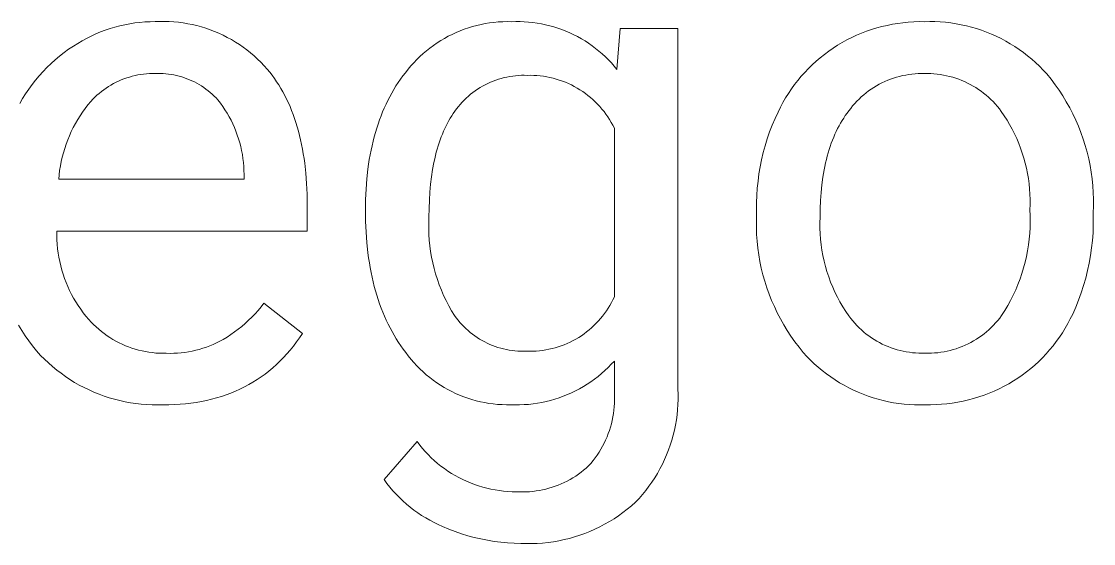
# Model space of a CAD drawing. Header units: millimetres. Extents: x -987 to 2591, y -102 to 2398.
# Drawn here: x 1615.3 to 1688.2, y 171 to 206.6 of the extents above; entities that cross this region are included whole.
import ezdxf

# ---------------------------------------------------------------- set-up
doc = ezdxf.new("R2010")
doc.units = ezdxf.units.MM
doc.header["$MEASUREMENT"] = 0
doc.layers.add('Domyślny', color=7, linetype='Continuous', true_color=0x000000)

msp = doc.modelspace()

# ---------------------------------------------------------------- linework, layer by layer
at = {"layer": 'Domyślny', "color": 18, "lineweight": 15, "true_color": 0x000000}
for p, q in [((1622.969, 206.47), (1623.313, 206.511)), ((1623.313, 206.511), (1623.658, 206.54)), ((1623.658, 206.54), (1624.005, 206.558)), ((1624.005, 206.558), (1624.351, 206.563)), ((1624.351, 206.563), (1624.669, 206.575)), ((1624.669, 206.575), (1624.987, 206.577)), ((1624.987, 206.577), (1625.305, 206.567)), ((1625.305, 206.567), (1625.623, 206.547)), ((1625.623, 206.547), (1625.939, 206.516)), ((1625.939, 206.516), (1626.255, 206.475)), ((1647.119, 206.473), (1647.414, 206.51)), ((1647.414, 206.51), (1647.71, 206.538)), ((1647.71, 206.538), (1648.007, 206.555)), ((1648.007, 206.555), (1648.304, 206.562)), ((1648.304, 206.562), (1648.601, 206.559)), ((1648.601, 206.559), (1648.894, 206.568)), ((1648.894, 206.568), (1649.186, 206.567)), ((1649.186, 206.567), (1649.478, 206.556)), ((1649.478, 206.556), (1649.77, 206.535)), ((1649.77, 206.535), (1650.061, 206.505)), ((1675.253, 206.488), (1675.616, 206.524)), ((1675.616, 206.524), (1675.981, 206.548)), ((1675.981, 206.548), (1676.346, 206.56)), ((1676.346, 206.56), (1676.711, 206.559)), ((1676.711, 206.559), (1677.071, 206.567)), ((1677.071, 206.567), (1677.43, 206.562)), ((1677.43, 206.562), (1677.79, 206.544)), ((1677.79, 206.544), (1678.149, 206.515)), ((1678.149, 206.515), (1678.506, 206.473)), ((1620.308, 205.722), (1620.628, 205.856)), ((1620.628, 205.856), (1620.952, 205.978)), ((1620.952, 205.978), (1621.281, 206.089)), ((1621.281, 206.089), (1621.613, 206.188)), ((1621.613, 206.188), (1621.948, 206.276)), ((1621.948, 206.276), (1622.286, 206.353)), ((1622.286, 206.353), (1622.626, 206.417)), ((1622.626, 206.417), (1622.969, 206.47)), ((1626.255, 206.475), (1626.569, 206.423)), ((1626.569, 206.423), (1626.881, 206.36)), ((1626.881, 206.36), (1627.19, 206.287)), ((1627.19, 206.287), (1627.497, 206.203)), ((1627.497, 206.203), (1627.801, 206.109)), ((1627.801, 206.109), (1628.102, 206.005)), ((1628.102, 206.005), (1628.399, 205.89)), ((1628.399, 205.89), (1628.692, 205.766)), ((1644.57, 205.695), (1644.84, 205.819)), ((1644.84, 205.819), (1645.114, 205.934)), ((1645.114, 205.934), (1645.392, 206.04)), ((1645.392, 206.04), (1645.673, 206.137)), ((1645.673, 206.137), (1645.957, 206.223)), ((1645.957, 206.223), (1646.245, 206.3)), ((1646.245, 206.3), (1646.534, 206.368)), ((1646.534, 206.368), (1646.826, 206.425)), ((1646.826, 206.425), (1647.119, 206.473)), ((1650.061, 206.505), (1650.35, 206.464)), ((1650.35, 206.464), (1650.638, 206.414)), ((1650.638, 206.414), (1650.924, 206.354)), ((1650.924, 206.354), (1651.208, 206.285)), ((1651.208, 206.285), (1651.49, 206.206)), ((1651.49, 206.206), (1651.768, 206.117)), ((1651.768, 206.117), (1652.044, 206.02)), ((1652.044, 206.02), (1652.316, 205.913)), ((1652.316, 205.913), (1652.584, 205.797)), ((1652.584, 205.797), (1652.849, 205.672)), ((1655.785, 203.307), (1656, 206.095)), ((1656, 206.095), (1659.931, 206.095)), ((1659.931, 206.095), (1659.931, 181.529)), ((1672.43, 205.771), (1672.771, 205.901)), ((1672.771, 205.901), (1673.117, 206.02)), ((1673.117, 206.02), (1673.465, 206.128)), ((1673.465, 206.128), (1673.818, 206.224)), ((1673.818, 206.224), (1674.173, 206.308)), ((1674.173, 206.308), (1674.531, 206.38)), ((1674.531, 206.38), (1674.891, 206.44)), ((1674.891, 206.44), (1675.253, 206.488)), ((1678.506, 206.473), (1678.862, 206.42)), ((1678.862, 206.42), (1679.216, 206.354)), ((1679.216, 206.354), (1679.567, 206.276)), ((1679.567, 206.276), (1679.916, 206.187)), ((1679.916, 206.187), (1680.261, 206.085)), ((1680.261, 206.085), (1680.603, 205.972)), ((1680.603, 205.972), (1680.941, 205.848)), ((1680.941, 205.848), (1681.274, 205.712)), ((1618.787, 204.895), (1619.08, 205.081)), ((1619.08, 205.081), (1619.378, 205.257)), ((1619.378, 205.257), (1619.683, 205.423)), ((1619.683, 205.423), (1619.993, 205.578)), ((1619.993, 205.578), (1620.308, 205.722)), ((1628.692, 205.766), (1628.98, 205.632)), ((1628.98, 205.632), (1629.264, 205.488)), ((1629.264, 205.488), (1629.543, 205.335)), ((1629.543, 205.335), (1629.816, 205.172)), ((1629.816, 205.172), (1630.084, 205)), ((1643.292, 204.939), (1643.537, 205.107)), ((1643.537, 205.107), (1643.788, 205.267)), ((1643.788, 205.267), (1644.044, 205.419)), ((1644.044, 205.419), (1644.305, 205.561)), ((1644.305, 205.561), (1644.57, 205.695)), ((1652.849, 205.672), (1653.108, 205.538)), ((1653.108, 205.538), (1653.364, 205.395)), ((1653.364, 205.395), (1653.614, 205.244)), ((1653.614, 205.244), (1653.859, 205.085)), ((1653.859, 205.085), (1654.099, 204.917)), ((1670.801, 204.951), (1671.116, 205.137)), ((1671.116, 205.137), (1671.436, 205.311)), ((1671.436, 205.311), (1671.763, 205.476)), ((1671.763, 205.476), (1672.094, 205.629)), ((1672.094, 205.629), (1672.43, 205.771)), ((1681.274, 205.712), (1681.602, 205.565)), ((1681.602, 205.565), (1681.926, 205.406)), ((1681.926, 205.406), (1682.243, 205.237)), ((1682.243, 205.237), (1682.555, 205.058)), ((1682.555, 205.058), (1682.861, 204.867)), ((1617.851, 204.215), (1618.155, 204.452)), ((1618.155, 204.452), (1618.467, 204.679)), ((1618.467, 204.679), (1618.787, 204.895)), ((1630.084, 205), (1630.346, 204.82)), ((1630.346, 204.82), (1630.601, 204.63)), ((1630.601, 204.63), (1630.85, 204.432)), ((1630.85, 204.432), (1631.093, 204.226)), ((1642.373, 204.186), (1642.593, 204.386)), ((1642.593, 204.386), (1642.82, 204.578)), ((1642.82, 204.578), (1643.053, 204.763)), ((1643.053, 204.763), (1643.292, 204.939)), ((1654.099, 204.917), (1654.332, 204.741)), ((1654.332, 204.741), (1654.56, 204.558)), ((1654.56, 204.558), (1654.781, 204.367)), ((1654.781, 204.367), (1654.996, 204.169)), ((1669.62, 204.105), (1669.904, 204.332)), ((1669.904, 204.332), (1670.196, 204.548)), ((1670.196, 204.548), (1670.495, 204.755)), ((1670.495, 204.755), (1670.801, 204.951)), ((1682.861, 204.867), (1683.16, 204.667)), ((1683.16, 204.667), (1683.451, 204.456)), ((1683.451, 204.456), (1683.736, 204.236)), ((1616.991, 203.44), (1617.268, 203.708)), ((1617.268, 203.708), (1617.555, 203.967)), ((1617.555, 203.967), (1617.851, 204.215)), ((1631.093, 204.226), (1631.328, 204.012)), ((1631.328, 204.012), (1631.556, 203.789)), ((1631.556, 203.789), (1631.776, 203.56)), ((1641.756, 203.543), (1641.954, 203.764)), ((1641.954, 203.764), (1642.16, 203.978)), ((1642.16, 203.978), (1642.373, 204.186)), ((1654.996, 204.169), (1655.204, 203.964)), ((1655.204, 203.964), (1655.405, 203.751)), ((1655.405, 203.751), (1655.599, 203.532)), ((1668.816, 203.37), (1669.076, 203.624)), ((1669.076, 203.624), (1669.344, 203.869)), ((1669.344, 203.869), (1669.62, 204.105)), ((1683.736, 204.236), (1684.013, 204.006)), ((1684.013, 204.006), (1684.282, 203.767)), ((1684.282, 203.767), (1684.543, 203.519)), ((1616.215, 202.581), (1616.464, 202.876)), ((1616.464, 202.876), (1616.722, 203.163)), ((1616.722, 203.163), (1616.991, 203.44)), ((1622.985, 202.887), (1622.794, 202.841)), ((1623.178, 202.927), (1622.985, 202.887)), ((1623.372, 202.96), (1623.178, 202.927)), ((1623.566, 202.986), (1623.372, 202.96)), ((1623.762, 203.006), (1623.566, 202.986)), ((1623.958, 203.019), (1623.762, 203.006)), ((1624.155, 203.025), (1623.958, 203.019)), ((1624.351, 203.025), (1624.155, 203.025)), ((1624.535, 203.03), (1624.351, 203.025)), ((1624.72, 203.028), (1624.535, 203.03)), ((1624.904, 203.021), (1624.72, 203.028)), ((1625.088, 203.007), (1624.904, 203.021)), ((1625.271, 202.987), (1625.088, 203.007)), ((1625.454, 202.961), (1625.271, 202.987)), ((1625.635, 202.928), (1625.454, 202.961)), ((1625.816, 202.89), (1625.635, 202.928)), ((1625.995, 202.845), (1625.816, 202.89)), ((1631.776, 203.56), (1631.988, 203.322)), ((1631.988, 203.322), (1632.155, 203.118)), ((1632.155, 203.118), (1632.317, 202.907)), ((1632.317, 202.907), (1632.473, 202.692)), ((1641.053, 202.638), (1641.215, 202.862)), ((1641.215, 202.862), (1641.382, 203.081)), ((1641.382, 203.081), (1641.565, 203.315)), ((1641.565, 203.315), (1641.756, 203.543)), ((1648.885, 202.878), (1648.689, 202.855)), ((1649.081, 202.894), (1648.885, 202.878)), ((1649.279, 202.903), (1649.081, 202.894)), ((1649.476, 202.906), (1649.279, 202.903)), ((1649.674, 202.902), (1649.476, 202.906)), ((1649.896, 202.904), (1649.674, 202.902)), ((1650.118, 202.899), (1649.896, 202.904)), ((1650.34, 202.886), (1650.118, 202.899)), ((1650.561, 202.865), (1650.34, 202.886)), ((1650.782, 202.837), (1650.561, 202.865)), ((1655.599, 203.532), (1655.785, 203.307)), ((1668.323, 202.835), (1668.565, 203.107)), ((1668.565, 203.107), (1668.816, 203.37)), ((1675.229, 202.881), (1675.021, 202.831)), ((1675.438, 202.923), (1675.229, 202.881)), ((1675.648, 202.957), (1675.438, 202.923)), ((1675.859, 202.985), (1675.648, 202.957)), ((1676.072, 203.005), (1675.859, 202.985)), ((1676.284, 203.018), (1676.072, 203.005)), ((1676.498, 203.023), (1676.284, 203.018)), ((1676.711, 203.021), (1676.498, 203.023)), ((1676.927, 203.023), (1676.711, 203.021)), ((1677.144, 203.018), (1676.927, 203.023)), ((1677.36, 203.005), (1677.144, 203.018)), ((1677.575, 202.984), (1677.36, 203.005)), ((1677.79, 202.957), (1677.575, 202.984)), ((1678.004, 202.921), (1677.79, 202.957)), ((1678.216, 202.879), (1678.004, 202.921)), ((1678.427, 202.829), (1678.216, 202.879)), ((1684.543, 203.519), (1684.795, 203.262)), ((1684.795, 203.262), (1685.038, 202.997)), ((1685.038, 202.997), (1685.33, 202.636)), ((1615.75, 201.965), (1615.978, 202.277)), ((1615.978, 202.277), (1616.215, 202.581)), ((1621.178, 202.14), (1621.013, 202.032)), ((1621.346, 202.242), (1621.178, 202.14)), ((1621.517, 202.338), (1621.346, 202.242)), ((1621.692, 202.429), (1621.517, 202.338)), ((1621.869, 202.513), (1621.692, 202.429)), ((1622.049, 202.591), (1621.869, 202.513)), ((1622.232, 202.663), (1622.049, 202.591)), ((1622.418, 202.729), (1622.232, 202.663)), ((1622.605, 202.788), (1622.418, 202.729)), ((1622.794, 202.841), (1622.605, 202.788)), ((1626.172, 202.794), (1625.995, 202.845)), ((1626.347, 202.737), (1626.172, 202.794)), ((1626.521, 202.675), (1626.347, 202.737)), ((1626.692, 202.606), (1626.521, 202.675)), ((1626.861, 202.532), (1626.692, 202.606)), ((1627.027, 202.452), (1626.861, 202.532)), ((1627.19, 202.366), (1627.027, 202.452)), ((1627.35, 202.275), (1627.19, 202.366)), ((1627.507, 202.178), (1627.35, 202.275)), ((1627.661, 202.076), (1627.507, 202.178)), ((1632.473, 202.692), (1632.624, 202.471)), ((1632.624, 202.471), (1632.77, 202.244)), ((1632.77, 202.244), (1632.911, 202.013)), ((1640.599, 201.938), (1640.745, 202.176)), ((1640.745, 202.176), (1640.896, 202.409)), ((1640.896, 202.409), (1641.053, 202.638)), ((1646.641, 202.169), (1646.47, 202.069)), ((1646.815, 202.262), (1646.641, 202.169)), ((1646.991, 202.35), (1646.815, 202.262)), ((1647.171, 202.432), (1646.991, 202.35)), ((1647.354, 202.507), (1647.171, 202.432)), ((1647.539, 202.577), (1647.354, 202.507)), ((1647.726, 202.639), (1647.539, 202.577)), ((1647.915, 202.696), (1647.726, 202.639)), ((1648.106, 202.745), (1647.915, 202.696)), ((1648.299, 202.788), (1648.106, 202.745)), ((1648.493, 202.825), (1648.299, 202.788)), ((1648.689, 202.855), (1648.493, 202.825)), ((1651.001, 202.801), (1650.782, 202.837)), ((1651.219, 202.757), (1651.001, 202.801)), ((1651.435, 202.706), (1651.219, 202.757)), ((1651.649, 202.647), (1651.435, 202.706)), ((1651.862, 202.581), (1651.649, 202.647)), ((1652.071, 202.508), (1651.862, 202.581)), ((1652.278, 202.427), (1652.071, 202.508)), ((1652.483, 202.339), (1652.278, 202.427)), ((1652.684, 202.245), (1652.483, 202.339)), ((1652.881, 202.143), (1652.684, 202.245)), ((1653.075, 202.034), (1652.881, 202.143)), ((1667.656, 201.973), (1667.869, 202.268)), ((1667.869, 202.268), (1668.091, 202.556)), ((1668.091, 202.556), (1668.323, 202.835)), ((1673.448, 202.187), (1673.266, 202.076)), ((1673.634, 202.291), (1673.448, 202.187)), ((1673.824, 202.388), (1673.634, 202.291)), ((1674.016, 202.479), (1673.824, 202.388)), ((1674.212, 202.564), (1674.016, 202.479)), ((1674.411, 202.641), (1674.212, 202.564)), ((1674.612, 202.711), (1674.411, 202.641)), ((1674.816, 202.775), (1674.612, 202.711)), ((1675.021, 202.831), (1674.816, 202.775)), ((1678.635, 202.772), (1678.427, 202.829)), ((1678.842, 202.707), (1678.635, 202.772)), ((1679.047, 202.636), (1678.842, 202.707)), ((1679.248, 202.557), (1679.047, 202.636)), ((1679.447, 202.472), (1679.248, 202.557)), ((1679.643, 202.38), (1679.447, 202.472)), ((1679.836, 202.281), (1679.643, 202.38)), ((1680.025, 202.175), (1679.836, 202.281)), ((1680.21, 202.063), (1680.025, 202.175)), ((1685.33, 202.636), (1685.61, 202.264)), ((1685.61, 202.264), (1685.876, 201.884)), ((1615.329, 201.318), (1615.534, 201.645)), ((1615.534, 201.645), (1615.75, 201.965)), ((1620.252, 201.413), (1620.113, 201.274)), ((1620.395, 201.547), (1620.252, 201.413)), ((1620.544, 201.676), (1620.395, 201.547)), ((1620.696, 201.8), (1620.544, 201.676)), ((1620.853, 201.919), (1620.696, 201.8)), ((1621.013, 202.032), (1620.853, 201.919)), ((1627.811, 201.969), (1627.661, 202.076)), ((1627.958, 201.857), (1627.811, 201.969)), ((1628.1, 201.74), (1627.958, 201.857)), ((1628.239, 201.618), (1628.1, 201.74)), ((1628.373, 201.492), (1628.239, 201.618)), ((1628.503, 201.361), (1628.373, 201.492)), ((1632.911, 202.013), (1633.046, 201.775)), ((1633.046, 201.775), (1633.176, 201.533)), ((1633.176, 201.533), (1633.301, 201.285)), ((1640.193, 201.195), (1640.323, 201.448)), ((1640.323, 201.448), (1640.459, 201.695)), ((1640.459, 201.695), (1640.599, 201.938)), ((1645.675, 201.486), (1645.529, 201.353)), ((1645.826, 201.613), (1645.675, 201.486)), ((1645.981, 201.735), (1645.826, 201.613)), ((1646.14, 201.852), (1645.981, 201.735)), ((1646.303, 201.963), (1646.14, 201.852)), ((1646.47, 202.069), (1646.303, 201.963)), ((1653.265, 201.919), (1653.075, 202.034)), ((1653.451, 201.797), (1653.265, 201.919)), ((1653.633, 201.669), (1653.451, 201.797)), ((1653.81, 201.535), (1653.633, 201.669)), ((1653.982, 201.394), (1653.81, 201.535)), ((1667.262, 201.363), (1667.454, 201.671)), ((1667.454, 201.671), (1667.656, 201.973)), ((1672.417, 201.433), (1672.262, 201.288)), ((1672.578, 201.574), (1672.417, 201.433)), ((1672.743, 201.708), (1672.578, 201.574)), ((1672.913, 201.837), (1672.743, 201.708)), ((1673.087, 201.96), (1672.913, 201.837)), ((1673.266, 202.076), (1673.087, 201.96)), ((1680.392, 201.945), (1680.21, 202.063)), ((1680.569, 201.82), (1680.392, 201.945)), ((1680.741, 201.69), (1680.569, 201.82)), ((1680.909, 201.553), (1680.741, 201.69)), ((1681.073, 201.411), (1680.909, 201.553)), ((1681.231, 201.263), (1681.073, 201.411)), ((1685.876, 201.884), (1686.13, 201.495)), ((1686.13, 201.495), (1686.37, 201.097)), ((1615.136, 200.984), (1615.329, 201.318)), ((1619.783, 200.893), (1619.596, 200.649)), ((1619.979, 201.13), (1619.783, 200.893)), ((1620.113, 201.274), (1619.979, 201.13)), ((1628.628, 201.226), (1628.503, 201.361)), ((1628.795, 201.008), (1628.628, 201.226)), ((1628.955, 200.785), (1628.795, 201.008)), ((1629.107, 200.556), (1628.955, 200.785)), ((1633.301, 201.285), (1633.42, 201.031)), ((1633.42, 201.031), (1633.534, 200.772)), ((1633.534, 200.772), (1633.643, 200.508)), ((1639.835, 200.41), (1639.949, 200.676)), ((1639.949, 200.676), (1640.069, 200.938)), ((1640.069, 200.938), (1640.193, 201.195)), ((1644.991, 200.775), (1644.869, 200.619)), ((1645.118, 200.926), (1644.991, 200.775)), ((1645.25, 201.073), (1645.118, 200.926)), ((1645.387, 201.216), (1645.25, 201.073)), ((1645.529, 201.353), (1645.387, 201.216)), ((1654.149, 201.248), (1653.982, 201.394)), ((1654.311, 201.096), (1654.149, 201.248)), ((1654.468, 200.938), (1654.311, 201.096)), ((1654.619, 200.775), (1654.468, 200.938)), ((1654.764, 200.607), (1654.619, 200.775)), ((1666.751, 200.4), (1666.91, 200.727)), ((1666.91, 200.727), (1667.081, 201.048)), ((1667.081, 201.048), (1667.262, 201.363)), ((1671.826, 200.82), (1671.692, 200.654)), ((1671.966, 200.981), (1671.826, 200.82)), ((1672.111, 201.137), (1671.966, 200.981)), ((1672.262, 201.288), (1672.111, 201.137)), ((1681.384, 201.11), (1681.231, 201.263)), ((1681.532, 200.952), (1681.384, 201.11)), ((1681.674, 200.789), (1681.532, 200.952)), ((1681.81, 200.62), (1681.674, 200.789)), ((1686.37, 201.097), (1686.597, 200.691)), ((1686.597, 200.691), (1686.81, 200.278)), ((1619.245, 200.144), (1619.083, 199.883)), ((1619.416, 200.399), (1619.245, 200.144)), ((1619.596, 200.649), (1619.416, 200.399)), ((1629.252, 200.323), (1629.107, 200.556)), ((1629.389, 200.085), (1629.252, 200.323)), ((1629.517, 199.842), (1629.389, 200.085)), ((1633.643, 200.508), (1633.746, 200.238)), ((1633.746, 200.238), (1633.845, 199.962)), ((1633.845, 199.962), (1633.937, 199.682)), ((1639.623, 199.863), (1639.726, 200.139)), ((1639.726, 200.139), (1639.835, 200.41)), ((1644.44, 199.983), (1644.342, 199.815)), ((1644.541, 200.146), (1644.44, 199.983)), ((1644.646, 200.305), (1644.541, 200.146)), ((1644.753, 200.46), (1644.646, 200.305)), ((1644.869, 200.619), (1644.753, 200.46)), ((1654.904, 200.434), (1654.764, 200.607)), ((1655.037, 200.256), (1654.904, 200.434)), ((1655.164, 200.074), (1655.037, 200.256)), ((1655.285, 199.887), (1655.164, 200.074)), ((1666.354, 199.501), (1666.545, 199.954)), ((1666.545, 199.954), (1666.751, 200.4)), ((1671.216, 199.988), (1671.107, 199.815)), ((1671.328, 200.158), (1671.216, 199.988)), ((1671.444, 200.323), (1671.328, 200.158)), ((1671.564, 200.483), (1671.444, 200.323)), ((1671.692, 200.654), (1671.564, 200.483)), ((1681.941, 200.448), (1681.81, 200.62)), ((1682.141, 200.154), (1681.941, 200.448)), ((1682.332, 199.854), (1682.141, 200.154)), ((1686.81, 200.278), (1687.009, 199.858)), ((1618.784, 199.345), (1618.648, 199.069)), ((1618.929, 199.616), (1618.784, 199.345)), ((1619.083, 199.883), (1618.929, 199.616)), ((1629.637, 199.595), (1629.517, 199.842)), ((1629.749, 199.345), (1629.637, 199.595)), ((1629.853, 199.09), (1629.749, 199.345)), ((1633.937, 199.682), (1634.025, 199.395)), ((1634.025, 199.395), (1634.107, 199.104)), ((1639.344, 199.006), (1639.432, 199.296)), ((1639.432, 199.296), (1639.525, 199.582)), ((1639.525, 199.582), (1639.623, 199.863)), ((1644.069, 199.282), (1643.985, 199.095)), ((1644.157, 199.464), (1644.069, 199.282)), ((1644.248, 199.642), (1644.157, 199.464)), ((1644.342, 199.815), (1644.248, 199.642)), ((1655.399, 199.697), (1655.285, 199.887)), ((1655.506, 199.502), (1655.399, 199.697)), ((1655.607, 199.304), (1655.506, 199.502)), ((1655.607, 187.807), (1655.607, 199.304)), ((1666.178, 199.042), (1666.354, 199.501)), ((1670.804, 199.269), (1670.711, 199.078)), ((1670.901, 199.455), (1670.804, 199.269)), ((1671.002, 199.637), (1670.901, 199.455)), ((1671.107, 199.815), (1671.002, 199.637)), ((1682.513, 199.547), (1682.332, 199.854)), ((1682.683, 199.235), (1682.513, 199.547)), ((1682.843, 198.917), (1682.683, 199.235)), ((1687.009, 199.858), (1687.193, 199.432)), ((1687.193, 199.432), (1687.362, 198.999)), ((1618.404, 198.505), (1618.296, 198.217)), ((1618.521, 198.789), (1618.404, 198.505)), ((1618.648, 199.069), (1618.521, 198.789)), ((1629.947, 198.833), (1629.853, 199.09)), ((1630.033, 198.572), (1629.947, 198.833)), ((1630.111, 198.309), (1630.033, 198.572)), ((1634.107, 199.104), (1634.184, 198.806)), ((1634.184, 198.806), (1634.256, 198.504)), ((1634.256, 198.504), (1634.322, 198.196)), ((1639.185, 198.411), (1639.262, 198.711)), ((1639.262, 198.711), (1639.344, 199.006)), ((1643.753, 198.507), (1643.682, 198.301)), ((1643.827, 198.707), (1643.753, 198.507)), ((1643.904, 198.904), (1643.827, 198.707)), ((1643.985, 199.095), (1643.904, 198.904)), ((1665.873, 198.108), (1666.018, 198.577)), ((1666.018, 198.577), (1666.178, 199.042)), ((1670.453, 198.481), (1670.375, 198.274)), ((1670.535, 198.685), (1670.453, 198.481)), ((1670.621, 198.884), (1670.535, 198.685)), ((1670.711, 199.078), (1670.621, 198.884)), ((1682.993, 198.594), (1682.843, 198.917)), ((1683.131, 198.266), (1682.993, 198.594)), ((1687.362, 198.999), (1687.517, 198.561)), ((1687.517, 198.561), (1687.657, 198.118)), ((1618.198, 197.925), (1618.11, 197.631)), ((1618.296, 198.217), (1618.198, 197.925)), ((1630.179, 198.043), (1630.111, 198.309)), ((1630.238, 197.775), (1630.179, 198.043)), ((1630.289, 197.505), (1630.238, 197.775)), ((1634.322, 198.196), (1634.383, 197.882)), ((1634.383, 197.882), (1634.439, 197.563)), ((1638.986, 197.484), (1639.047, 197.798)), ((1639.047, 197.798), (1639.114, 198.107)), ((1639.114, 198.107), (1639.185, 198.411)), ((1643.551, 197.877), (1643.491, 197.657)), ((1643.615, 198.091), (1643.551, 197.877)), ((1643.682, 198.301), (1643.615, 198.091)), ((1665.743, 197.634), (1665.873, 198.108)), ((1670.23, 197.846), (1670.163, 197.625)), ((1670.301, 198.062), (1670.23, 197.846)), ((1670.375, 198.274), (1670.301, 198.062)), ((1683.259, 197.934), (1683.131, 198.266)), ((1683.375, 197.598), (1683.259, 197.934)), ((1687.657, 198.118), (1687.782, 197.67)), ((1617.962, 197.034), (1617.903, 196.732)), ((1618.031, 197.333), (1617.962, 197.034)), ((1618.11, 197.631), (1618.031, 197.333)), ((1630.33, 197.233), (1630.289, 197.505)), ((1630.362, 196.961), (1630.33, 197.233)), ((1634.439, 197.563), (1634.489, 197.238)), ((1634.489, 197.238), (1634.534, 196.908)), ((1638.88, 196.841), (1638.931, 197.165)), ((1638.931, 197.165), (1638.986, 197.484)), ((1643.38, 197.205), (1643.33, 196.972)), ((1643.434, 197.434), (1643.38, 197.205)), ((1643.491, 197.657), (1643.434, 197.434)), ((1665.532, 196.674), (1665.63, 197.156)), ((1665.63, 197.156), (1665.743, 197.634)), ((1670.041, 197.172), (1669.985, 196.939)), ((1670.1, 197.401), (1670.041, 197.172)), ((1670.163, 197.625), (1670.1, 197.401)), ((1683.48, 197.258), (1683.375, 197.598)), ((1683.574, 196.915), (1683.48, 197.258)), ((1687.782, 197.67), (1687.892, 197.219)), ((1687.892, 197.219), (1687.986, 196.764)), ((1617.854, 196.428), (1617.815, 196.123)), ((1617.903, 196.732), (1617.854, 196.428)), ((1630.385, 196.687), (1630.362, 196.961)), ((1630.399, 196.413), (1630.385, 196.687)), ((1630.403, 196.139), (1630.399, 196.413)), ((1634.534, 196.908), (1634.609, 196.23)), ((1638.761, 195.843), (1638.835, 196.513)), ((1638.835, 196.513), (1638.88, 196.841)), ((1643.24, 196.492), (1643.164, 195.994)), ((1643.33, 196.972), (1643.24, 196.492)), ((1665.451, 196.189), (1665.532, 196.674)), ((1669.886, 196.46), (1669.842, 196.214)), ((1669.934, 196.701), (1669.886, 196.46)), ((1669.985, 196.939), (1669.934, 196.701)), ((1683.656, 196.568), (1683.574, 196.915)), ((1683.727, 196.22), (1683.656, 196.568)), ((1687.986, 196.764), (1688.065, 196.306)), ((1688.065, 196.306), (1688.128, 195.845)), ((1617.815, 196.123), (1617.787, 195.817)), ((1617.787, 195.817), (1630.403, 195.817)), ((1630.403, 195.817), (1630.403, 196.139)), ((1634.609, 196.23), (1634.662, 195.531)), ((1638.708, 195.153), (1638.761, 195.843)), ((1643.164, 195.994), (1643.101, 195.477)), ((1665.336, 195.213), (1665.385, 195.702)), ((1665.385, 195.702), (1665.451, 196.189)), ((1669.802, 195.964), (1669.733, 195.451)), ((1669.842, 196.214), (1669.802, 195.964)), ((1683.786, 195.869), (1683.727, 196.22)), ((1683.834, 195.516), (1683.786, 195.869)), ((1688.128, 195.845), (1688.175, 195.383)), ((1634.662, 195.531), (1634.693, 194.809)), ((1638.676, 194.444), (1638.708, 195.153)), ((1643.053, 194.942), (1643.018, 194.389)), ((1643.101, 195.477), (1643.053, 194.942)), ((1665.303, 194.723), (1665.336, 195.213)), ((1669.679, 194.921), (1669.641, 194.373)), ((1669.733, 195.451), (1669.679, 194.921)), ((1683.87, 195.162), (1683.834, 195.516)), ((1683.894, 194.807), (1683.87, 195.162)), ((1688.175, 195.383), (1688.207, 194.919)), ((1688.207, 194.919), (1688.223, 194.455)), ((1634.693, 194.809), (1634.704, 194.066)), ((1638.665, 193.716), (1638.676, 194.444)), ((1643.018, 194.389), (1642.997, 193.818)), ((1665.285, 193.74), (1665.286, 194.232)), ((1665.286, 194.232), (1665.303, 194.723)), ((1669.641, 194.373), (1669.618, 193.809)), ((1683.906, 194.452), (1683.894, 194.807)), ((1683.906, 194.096), (1683.906, 194.452)), ((1688.223, 194.455), (1688.223, 193.99)), ((1634.704, 194.066), (1634.704, 192.278)), ((1638.676, 192.958), (1638.665, 193.716)), ((1642.997, 193.818), (1642.99, 193.228)), ((1665.271, 192.98), (1665.285, 193.442)), ((1665.285, 193.442), (1665.285, 193.74)), ((1669.618, 193.809), (1669.61, 193.228)), ((1683.895, 193.74), (1683.906, 194.096)), ((1683.913, 193.341), (1683.895, 193.74)), ((1688.223, 193.99), (1688.207, 193.526)), ((1688.207, 193.526), (1688.207, 193.228)), ((1638.708, 192.22), (1638.676, 192.958)), ((1642.975, 192.838), (1642.974, 192.447)), ((1642.99, 193.228), (1642.975, 192.838)), ((1665.273, 192.517), (1665.271, 192.98)), ((1669.61, 193.228), (1669.598, 192.853)), ((1669.598, 192.853), (1669.6, 192.478)), ((1683.908, 192.542), (1683.917, 192.941)), ((1683.917, 192.941), (1683.913, 193.341)), ((1688.206, 192.705), (1688.187, 192.181)), ((1688.207, 193.228), (1688.206, 192.705)), ((1617.656, 192.278), (1617.655, 191.981)), ((1617.655, 191.981), (1617.663, 191.684)), ((1634.704, 192.278), (1617.656, 192.278)), ((1638.762, 191.503), (1638.708, 192.22)), ((1642.974, 192.447), (1642.986, 192.057)), ((1642.986, 192.057), (1643.012, 191.667)), ((1665.29, 192.055), (1665.273, 192.517)), ((1665.323, 191.593), (1665.29, 192.055)), ((1669.6, 192.478), (1669.614, 192.103)), ((1669.614, 192.103), (1669.642, 191.729)), ((1683.849, 191.745), (1683.886, 192.143)), ((1683.886, 192.143), (1683.908, 192.542)), ((1688.187, 192.181), (1688.149, 191.659)), ((1617.663, 191.684), (1617.682, 191.387)), ((1617.682, 191.387), (1617.711, 191.09)), ((1638.837, 190.806), (1638.762, 191.503)), ((1643.012, 191.667), (1643.05, 191.279)), ((1643.05, 191.279), (1643.103, 190.892)), ((1665.372, 191.133), (1665.323, 191.593)), ((1669.642, 191.729), (1669.682, 191.356)), ((1669.682, 191.356), (1669.736, 190.985)), ((1683.736, 190.954), (1683.8, 191.348)), ((1683.8, 191.348), (1683.849, 191.745)), ((1688.149, 191.659), (1688.094, 191.139)), ((1617.711, 191.09), (1617.75, 190.795)), ((1617.75, 190.795), (1617.798, 190.502)), ((1617.798, 190.502), (1617.856, 190.21)), ((1638.883, 190.465), (1638.837, 190.806)), ((1638.934, 190.129), (1638.883, 190.465)), ((1643.103, 190.892), (1643.168, 190.507)), ((1643.168, 190.507), (1643.247, 190.124)), ((1665.436, 190.675), (1665.372, 191.133)), ((1665.516, 190.219), (1665.436, 190.675)), ((1669.736, 190.985), (1669.803, 190.616)), ((1669.803, 190.616), (1669.882, 190.249)), ((1683.569, 190.172), (1683.659, 190.561)), ((1683.659, 190.561), (1683.736, 190.954)), ((1688.02, 190.621), (1687.929, 190.105)), ((1688.094, 191.139), (1688.02, 190.621)), ((1617.856, 190.21), (1617.924, 189.92)), ((1617.924, 189.92), (1618.002, 189.633)), ((1638.99, 189.798), (1638.934, 190.129)), ((1639.052, 189.472), (1638.99, 189.798)), ((1643.247, 190.124), (1643.338, 189.745)), ((1643.338, 189.745), (1643.443, 189.369)), ((1665.611, 189.766), (1665.516, 190.219)), ((1665.721, 189.317), (1665.611, 189.766)), ((1669.882, 190.249), (1669.974, 189.885)), ((1669.974, 189.885), (1670.079, 189.525)), ((1683.349, 189.404), (1683.466, 189.786)), ((1683.466, 189.786), (1683.569, 190.172)), ((1687.929, 190.105), (1687.82, 189.593)), ((1618.002, 189.633), (1618.089, 189.349)), ((1618.089, 189.349), (1618.186, 189.067)), ((1618.186, 189.067), (1618.292, 188.789)), ((1639.119, 189.151), (1639.052, 189.472)), ((1639.191, 188.836), (1639.119, 189.151)), ((1643.443, 189.369), (1643.56, 188.996)), ((1643.56, 188.996), (1643.691, 188.628)), ((1665.846, 188.871), (1665.721, 189.317)), ((1670.079, 189.525), (1670.196, 189.169)), ((1670.196, 189.169), (1670.326, 188.817)), ((1683.078, 188.652), (1683.22, 189.025)), ((1683.22, 189.025), (1683.349, 189.404)), ((1687.693, 189.085), (1687.549, 188.582)), ((1687.82, 189.593), (1687.693, 189.085)), ((1618.292, 188.789), (1618.407, 188.515)), ((1618.407, 188.515), (1618.532, 188.245)), ((1639.269, 188.525), (1639.191, 188.836)), ((1639.352, 188.22), (1639.269, 188.525)), ((1643.691, 188.628), (1643.833, 188.265)), ((1643.833, 188.265), (1643.989, 187.906)), ((1665.987, 188.431), (1665.846, 188.871)), ((1666.142, 187.995), (1665.987, 188.431)), ((1670.326, 188.817), (1670.467, 188.47)), ((1670.467, 188.47), (1670.621, 188.127)), ((1682.755, 187.921), (1682.923, 188.284)), ((1682.923, 188.284), (1683.078, 188.652)), ((1687.549, 188.582), (1687.388, 188.084)), ((1618.532, 188.245), (1618.665, 187.979)), ((1618.665, 187.979), (1618.807, 187.718)), ((1618.807, 187.718), (1618.958, 187.461)), ((1639.44, 187.919), (1639.352, 188.22)), ((1639.534, 187.624), (1639.44, 187.919)), ((1639.633, 187.334), (1639.534, 187.624)), ((1643.989, 187.906), (1644.156, 187.553)), ((1644.156, 187.553), (1644.335, 187.207)), ((1655.412, 187.414), (1655.513, 187.609)), ((1655.513, 187.609), (1655.607, 187.807)), ((1666.312, 187.564), (1666.142, 187.995)), ((1666.497, 187.14), (1666.312, 187.564)), ((1670.621, 188.127), (1670.787, 187.791)), ((1670.787, 187.791), (1670.964, 187.46)), ((1682.384, 187.213), (1682.575, 187.564)), ((1682.575, 187.564), (1682.755, 187.921)), ((1687.209, 187.592), (1687.014, 187.106)), ((1687.388, 188.084), (1687.209, 187.592)), ((1618.958, 187.461), (1619.117, 187.21)), ((1619.117, 187.21), (1619.285, 186.964)), ((1619.285, 186.964), (1619.461, 186.724)), ((1631.153, 186.655), (1631.359, 186.887)), ((1631.359, 186.887), (1631.558, 187.125)), ((1631.558, 187.125), (1631.75, 187.37)), ((1631.75, 187.37), (1634.382, 185.321)), ((1639.738, 187.048), (1639.633, 187.334)), ((1639.847, 186.768), (1639.738, 187.048)), ((1644.335, 187.207), (1644.527, 186.866)), ((1644.527, 186.866), (1644.729, 186.532)), ((1654.943, 186.673), (1655.07, 186.852)), ((1655.07, 186.852), (1655.19, 187.035)), ((1655.19, 187.035), (1655.304, 187.223)), ((1655.304, 187.223), (1655.412, 187.414)), ((1666.696, 186.722), (1666.497, 187.14)), ((1670.964, 187.46), (1671.153, 187.136)), ((1671.153, 187.136), (1671.353, 186.819)), ((1671.353, 186.819), (1671.564, 186.509)), ((1681.965, 186.532), (1682.18, 186.869)), ((1682.18, 186.869), (1682.384, 187.213)), ((1687.014, 187.106), (1686.802, 186.628)), ((1619.461, 186.724), (1619.644, 186.49)), ((1619.644, 186.49), (1619.836, 186.262)), ((1619.836, 186.262), (1619.996, 186.087)), ((1619.996, 186.087), (1620.163, 185.917)), ((1630.489, 186.001), (1630.717, 186.212)), ((1630.717, 186.212), (1630.938, 186.43)), ((1630.938, 186.43), (1631.153, 186.655)), ((1639.962, 186.493), (1639.847, 186.768)), ((1640.083, 186.223), (1639.962, 186.493)), ((1640.208, 185.958), (1640.083, 186.223)), ((1644.729, 186.532), (1644.845, 186.374)), ((1644.845, 186.374), (1644.966, 186.219)), ((1644.966, 186.219), (1645.092, 186.068)), ((1654.376, 186.004), (1654.526, 186.163)), ((1654.526, 186.163), (1654.671, 186.328)), ((1654.671, 186.328), (1654.81, 186.498)), ((1654.81, 186.498), (1654.943, 186.673)), ((1666.909, 186.311), (1666.696, 186.722)), ((1667.135, 185.908), (1666.909, 186.311)), ((1671.564, 186.509), (1671.693, 186.337)), ((1671.693, 186.337), (1671.829, 186.17)), ((1671.829, 186.17), (1671.97, 186.008)), ((1681.559, 186.028), (1681.7, 186.192)), ((1681.7, 186.192), (1681.835, 186.36)), ((1681.835, 186.36), (1681.965, 186.532)), ((1686.642, 186.302), (1686.472, 185.982)), ((1686.802, 186.628), (1686.642, 186.302)), ((1615.27, 185.513), (1615.047, 185.877)), ((1615.504, 185.157), (1615.27, 185.513)), ((1620.163, 185.917), (1620.335, 185.754)), ((1620.335, 185.754), (1620.513, 185.596)), ((1620.513, 185.596), (1620.697, 185.445)), ((1620.697, 185.445), (1620.885, 185.3)), ((1629.51, 185.237), (1629.764, 185.416)), ((1629.764, 185.416), (1630.012, 185.603)), ((1630.012, 185.603), (1630.253, 185.798)), ((1630.253, 185.798), (1630.489, 186.001)), ((1640.339, 185.698), (1640.208, 185.958)), ((1640.476, 185.443), (1640.339, 185.698)), ((1640.617, 185.193), (1640.476, 185.443)), ((1645.092, 186.068), (1645.224, 185.922)), ((1645.224, 185.922), (1645.36, 185.78)), ((1645.36, 185.78), (1645.501, 185.644)), ((1645.501, 185.644), (1645.647, 185.512)), ((1645.647, 185.512), (1645.797, 185.385)), ((1645.797, 185.385), (1645.951, 185.263)), ((1653.545, 185.288), (1653.721, 185.42)), ((1653.721, 185.42), (1653.892, 185.557)), ((1653.892, 185.557), (1654.058, 185.7)), ((1654.058, 185.7), (1654.22, 185.849)), ((1654.22, 185.849), (1654.376, 186.004)), ((1667.376, 185.512), (1667.135, 185.908)), ((1667.629, 185.125), (1667.376, 185.512)), ((1671.97, 186.008), (1672.116, 185.851)), ((1672.116, 185.851), (1672.268, 185.699)), ((1672.268, 185.699), (1672.425, 185.552)), ((1672.425, 185.552), (1672.587, 185.411)), ((1672.587, 185.411), (1672.754, 185.276)), ((1680.774, 185.291), (1680.941, 185.427)), ((1680.941, 185.427), (1681.103, 185.57)), ((1681.103, 185.57), (1681.261, 185.717)), ((1681.261, 185.717), (1681.413, 185.87)), ((1681.413, 185.87), (1681.559, 186.028)), ((1686.1, 185.361), (1685.899, 185.059)), ((1686.291, 185.668), (1686.1, 185.361)), ((1686.472, 185.982), (1686.291, 185.668)), ((1615.751, 184.809), (1615.504, 185.157)), ((1616.009, 184.47), (1615.751, 184.809)), ((1620.885, 185.3), (1621.079, 185.162)), ((1621.079, 185.162), (1621.277, 185.031)), ((1621.277, 185.031), (1621.48, 184.907)), ((1621.48, 184.907), (1621.687, 184.789)), ((1621.687, 184.789), (1621.897, 184.68)), ((1621.897, 184.68), (1622.112, 184.577)), ((1628.308, 184.568), (1628.538, 184.672)), ((1628.538, 184.672), (1628.764, 184.784)), ((1628.764, 184.784), (1628.986, 184.904)), ((1628.986, 184.904), (1629.25, 185.066)), ((1629.25, 185.066), (1629.51, 185.237)), ((1633.975, 184.732), (1633.761, 184.452)), ((1634.182, 185.022), (1633.975, 184.732)), ((1634.382, 185.321), (1634.182, 185.022)), ((1640.764, 184.948), (1640.617, 185.193)), ((1640.917, 184.708), (1640.764, 184.948)), ((1641.074, 184.473), (1640.917, 184.708)), ((1645.951, 185.263), (1646.11, 185.147)), ((1646.11, 185.147), (1646.272, 185.037)), ((1646.272, 185.037), (1646.438, 184.932)), ((1646.438, 184.932), (1646.608, 184.832)), ((1646.608, 184.832), (1646.781, 184.739)), ((1646.781, 184.739), (1646.957, 184.652)), ((1646.957, 184.652), (1647.136, 184.57)), ((1652.202, 184.55), (1652.404, 184.635)), ((1652.404, 184.635), (1652.604, 184.727)), ((1652.604, 184.727), (1652.799, 184.826)), ((1652.799, 184.826), (1652.992, 184.932)), ((1652.992, 184.932), (1653.18, 185.044)), ((1653.18, 185.044), (1653.365, 185.163)), ((1653.365, 185.163), (1653.545, 185.288)), ((1667.896, 184.747), (1667.629, 185.125)), ((1668.175, 184.378), (1667.896, 184.747)), ((1672.754, 185.276), (1672.926, 185.147)), ((1672.926, 185.147), (1673.102, 185.023)), ((1673.102, 185.023), (1673.282, 184.906)), ((1673.282, 184.906), (1673.466, 184.796)), ((1673.466, 184.796), (1673.654, 184.691)), ((1673.654, 184.691), (1673.845, 184.594)), ((1679.681, 184.603), (1679.873, 184.701)), ((1679.873, 184.701), (1680.061, 184.807)), ((1680.061, 184.807), (1680.245, 184.918)), ((1680.245, 184.918), (1680.426, 185.036)), ((1680.426, 185.036), (1680.602, 185.161)), ((1680.602, 185.161), (1680.774, 185.291)), ((1685.687, 184.765), (1685.466, 184.478)), ((1685.899, 185.059), (1685.687, 184.765)), ((1616.279, 184.14), (1616.009, 184.47)), ((1616.56, 183.82), (1616.279, 184.14)), ((1622.112, 184.577), (1622.33, 184.482)), ((1622.33, 184.482), (1622.551, 184.395)), ((1622.551, 184.395), (1622.775, 184.315)), ((1622.775, 184.315), (1623.001, 184.244)), ((1623.001, 184.244), (1623.23, 184.18)), ((1623.23, 184.18), (1623.462, 184.124)), ((1623.462, 184.124), (1623.694, 184.076)), ((1623.694, 184.076), (1623.929, 184.037)), ((1623.929, 184.037), (1624.164, 184.006)), ((1624.164, 184.006), (1624.401, 183.982)), ((1624.401, 183.982), (1624.638, 183.968)), ((1624.638, 183.968), (1624.876, 183.961)), ((1624.876, 183.961), (1625.114, 183.963)), ((1625.114, 183.963), (1625.366, 183.958)), ((1625.366, 183.958), (1625.618, 183.963)), ((1625.618, 183.963), (1625.87, 183.976)), ((1625.87, 183.976), (1626.121, 183.997)), ((1626.121, 183.997), (1626.371, 184.027)), ((1626.371, 184.027), (1626.62, 184.065)), ((1626.62, 184.065), (1626.868, 184.112)), ((1626.868, 184.112), (1627.114, 184.168)), ((1627.114, 184.168), (1627.358, 184.232)), ((1627.358, 184.232), (1627.6, 184.304)), ((1627.6, 184.304), (1627.839, 184.384)), ((1627.839, 184.384), (1628.075, 184.472)), ((1628.075, 184.472), (1628.308, 184.568)), ((1633.316, 183.92), (1633.085, 183.668)), ((1633.542, 184.181), (1633.316, 183.92)), ((1633.761, 184.452), (1633.542, 184.181)), ((1641.237, 184.243), (1641.074, 184.473)), ((1641.406, 184.019), (1641.237, 184.243)), ((1641.583, 183.781), (1641.406, 184.019)), ((1647.136, 184.57), (1647.318, 184.495)), ((1647.318, 184.495), (1647.502, 184.426)), ((1647.502, 184.426), (1647.688, 184.364)), ((1647.688, 184.364), (1647.876, 184.308)), ((1647.876, 184.308), (1648.067, 184.258)), ((1648.067, 184.258), (1648.258, 184.216)), ((1648.258, 184.216), (1648.451, 184.179)), ((1648.451, 184.179), (1648.646, 184.15)), ((1648.646, 184.15), (1648.841, 184.127)), ((1648.841, 184.127), (1649.037, 184.11)), ((1649.037, 184.11), (1649.233, 184.101)), ((1649.233, 184.101), (1649.43, 184.098)), ((1649.43, 184.098), (1649.626, 184.102)), ((1649.626, 184.102), (1649.845, 184.098)), ((1649.845, 184.098), (1650.065, 184.101)), ((1650.065, 184.101), (1650.284, 184.112)), ((1650.284, 184.112), (1650.503, 184.131)), ((1650.503, 184.131), (1650.721, 184.157)), ((1650.721, 184.157), (1650.938, 184.191)), ((1650.938, 184.191), (1651.153, 184.233)), ((1651.153, 184.233), (1651.367, 184.281)), ((1651.367, 184.281), (1651.579, 184.338)), ((1651.579, 184.338), (1651.789, 184.401)), ((1651.789, 184.401), (1651.997, 184.472)), ((1651.997, 184.472), (1652.202, 184.55)), ((1668.466, 184.019), (1668.175, 184.378)), ((1668.708, 183.754), (1668.466, 184.019)), ((1673.845, 184.594), (1674.04, 184.503)), ((1674.04, 184.503), (1674.238, 184.419)), ((1674.238, 184.419), (1674.438, 184.341)), ((1674.438, 184.341), (1674.642, 184.271)), ((1674.642, 184.271), (1674.847, 184.208)), ((1674.847, 184.208), (1675.054, 184.152)), ((1675.054, 184.152), (1675.264, 184.104)), ((1675.264, 184.104), (1675.475, 184.063)), ((1675.475, 184.063), (1675.687, 184.029)), ((1675.687, 184.029), (1675.9, 184.002)), ((1675.9, 184.002), (1676.114, 183.983)), ((1676.114, 183.983), (1676.329, 183.972)), ((1676.329, 183.972), (1676.543, 183.968)), ((1676.543, 183.968), (1676.758, 183.971)), ((1676.758, 183.971), (1676.974, 183.968)), ((1676.974, 183.968), (1677.19, 183.973)), ((1677.19, 183.973), (1677.405, 183.985)), ((1677.405, 183.985), (1677.62, 184.004)), ((1677.62, 184.004), (1677.834, 184.031)), ((1677.834, 184.031), (1678.047, 184.066)), ((1678.047, 184.066), (1678.258, 184.108)), ((1678.258, 184.108), (1678.468, 184.157)), ((1678.468, 184.157), (1678.676, 184.213)), ((1678.676, 184.213), (1678.883, 184.277)), ((1678.883, 184.277), (1679.086, 184.348)), ((1679.086, 184.348), (1679.287, 184.426)), ((1679.287, 184.426), (1679.486, 184.511)), ((1679.486, 184.511), (1679.681, 184.603)), ((1684.995, 183.927), (1684.746, 183.664)), ((1685.235, 184.199), (1684.995, 183.927)), ((1685.466, 184.478), (1685.235, 184.199)), ((1616.82, 183.557), (1616.56, 183.82)), ((1617.089, 183.303), (1616.82, 183.557)), ((1617.367, 183.058), (1617.089, 183.303)), ((1632.602, 183.192), (1632.352, 182.969)), ((1632.846, 183.425), (1632.602, 183.192)), ((1633.085, 183.668), (1632.846, 183.425)), ((1641.769, 183.549), (1641.583, 183.781)), ((1641.962, 183.324), (1641.769, 183.549)), ((1642.163, 183.106), (1641.962, 183.324)), ((1655.401, 183.211), (1655.187, 182.994)), ((1655.607, 183.435), (1655.401, 183.211)), ((1655.607, 181.267), (1655.607, 183.435)), ((1668.959, 183.497), (1668.708, 183.754)), ((1669.218, 183.25), (1668.959, 183.497)), ((1669.486, 183.011), (1669.218, 183.25)), ((1684.222, 183.164), (1683.947, 182.927)), ((1684.488, 183.41), (1684.222, 183.164)), ((1684.746, 183.664), (1684.488, 183.41)), ((1617.653, 182.822), (1617.367, 183.058)), ((1617.947, 182.597), (1617.653, 182.822)), ((1618.248, 182.381), (1617.947, 182.597)), ((1631.832, 182.55), (1631.563, 182.355)), ((1632.095, 182.755), (1631.832, 182.55)), ((1632.352, 182.969), (1632.095, 182.755)), ((1642.372, 182.895), (1642.163, 183.106)), ((1642.588, 182.692), (1642.372, 182.895)), ((1642.81, 182.496), (1642.588, 182.692)), ((1643.04, 182.307), (1642.81, 182.496)), ((1654.739, 182.582), (1654.504, 182.388)), ((1654.967, 182.784), (1654.739, 182.582)), ((1655.187, 182.994), (1654.967, 182.784)), ((1669.761, 182.781), (1669.486, 183.011)), ((1670.045, 182.561), (1669.761, 182.781)), ((1670.335, 182.351), (1670.045, 182.561)), ((1683.375, 182.482), (1683.078, 182.274)), ((1683.665, 182.7), (1683.375, 182.482)), ((1683.947, 182.927), (1683.665, 182.7)), ((1618.556, 182.176), (1618.248, 182.381)), ((1618.871, 181.982), (1618.556, 182.176)), ((1619.192, 181.798), (1618.871, 181.982)), ((1619.52, 181.625), (1619.192, 181.798)), ((1630.719, 181.827), (1630.426, 181.669)), ((1631.007, 181.993), (1630.719, 181.827)), ((1631.288, 182.169), (1631.007, 181.993)), ((1631.563, 182.355), (1631.288, 182.169)), ((1643.275, 182.127), (1643.04, 182.307)), ((1643.517, 181.955), (1643.275, 182.127)), ((1643.765, 181.792), (1643.517, 181.955)), ((1644.018, 181.637), (1643.765, 181.792)), ((1653.503, 181.696), (1653.239, 181.545)), ((1653.762, 181.856), (1653.503, 181.696)), ((1654.016, 182.025), (1653.762, 181.856)), ((1654.263, 182.203), (1654.016, 182.025)), ((1654.504, 182.388), (1654.263, 182.203)), ((1670.632, 182.15), (1670.335, 182.351)), ((1670.937, 181.96), (1670.632, 182.15)), ((1671.247, 181.781), (1670.937, 181.96)), ((1671.563, 181.612), (1671.247, 181.781)), ((1682.128, 181.712), (1681.795, 181.546)), ((1682.454, 181.889), (1682.128, 181.712)), ((1682.775, 182.077), (1682.454, 181.889)), ((1683.078, 182.274), (1682.775, 182.077)), ((1619.853, 181.463), (1619.52, 181.625)), ((1620.191, 181.312), (1619.853, 181.463)), ((1620.534, 181.173), (1620.191, 181.312)), ((1620.882, 181.046), (1620.534, 181.173)), ((1621.234, 180.931), (1620.882, 181.046)), ((1628.864, 181.026), (1628.534, 180.926)), ((1629.189, 181.135), (1628.864, 181.026)), ((1629.507, 181.255), (1629.189, 181.135)), ((1629.82, 181.383), (1629.507, 181.255)), ((1630.126, 181.522), (1629.82, 181.383)), ((1630.426, 181.669), (1630.126, 181.522)), ((1644.276, 181.491), (1644.018, 181.637)), ((1644.539, 181.354), (1644.276, 181.491)), ((1644.807, 181.226), (1644.539, 181.354)), ((1645.079, 181.108), (1644.807, 181.226)), ((1645.355, 180.999), (1645.079, 181.108)), ((1645.635, 180.9), (1645.355, 180.999)), ((1652.135, 181.034), (1651.849, 180.93)), ((1652.417, 181.147), (1652.135, 181.034)), ((1652.696, 181.27), (1652.417, 181.147)), ((1652.97, 181.403), (1652.696, 181.27)), ((1653.239, 181.545), (1652.97, 181.403)), ((1655.617, 181.031), (1655.607, 181.267)), ((1655.619, 180.795), (1655.617, 181.031)), ((1659.931, 181.529), (1659.945, 181.176)), ((1659.945, 181.176), (1659.946, 180.823)), ((1671.885, 181.453), (1671.563, 181.612)), ((1672.212, 181.306), (1671.885, 181.453)), ((1672.544, 181.17), (1672.212, 181.306)), ((1672.88, 181.046), (1672.544, 181.17)), ((1673.221, 180.933), (1672.88, 181.046)), ((1680.416, 180.996), (1680.061, 180.888)), ((1680.768, 181.116), (1680.416, 180.996)), ((1681.115, 181.248), (1680.768, 181.116)), ((1681.458, 181.392), (1681.115, 181.248)), ((1681.795, 181.546), (1681.458, 181.392)), ((1621.589, 180.827), (1621.234, 180.931)), ((1621.948, 180.736), (1621.589, 180.827)), ((1622.31, 180.657), (1621.948, 180.736)), ((1622.674, 180.589), (1622.31, 180.657)), ((1623.04, 180.535), (1622.674, 180.589)), ((1623.408, 180.493), (1623.04, 180.535)), ((1623.777, 180.463), (1623.408, 180.493)), ((1624.147, 180.445), (1623.777, 180.463)), ((1624.517, 180.44), (1624.147, 180.445)), ((1624.887, 180.448), (1624.517, 180.44)), ((1625.28, 180.453), (1624.887, 180.448)), ((1625.666, 180.467), (1625.28, 180.453)), ((1626.046, 180.491), (1625.666, 180.467)), ((1626.42, 180.525), (1626.046, 180.491)), ((1626.787, 180.568), (1626.42, 180.525)), ((1627.149, 180.62), (1626.787, 180.568)), ((1627.504, 180.682), (1627.149, 180.62)), ((1627.854, 180.754), (1627.504, 180.682)), ((1628.197, 180.835), (1627.854, 180.754)), ((1628.534, 180.926), (1628.197, 180.835)), ((1645.918, 180.81), (1645.635, 180.9)), ((1646.204, 180.731), (1645.918, 180.81)), ((1646.492, 180.661), (1646.204, 180.731)), ((1646.783, 180.601), (1646.492, 180.661)), ((1647.075, 180.552), (1646.783, 180.601)), ((1647.369, 180.512), (1647.075, 180.552)), ((1647.664, 180.483), (1647.369, 180.512)), ((1647.961, 180.464), (1647.664, 180.483)), ((1648.257, 180.455), (1647.961, 180.464)), ((1648.554, 180.456), (1648.257, 180.455)), ((1648.858, 180.448), (1648.554, 180.456)), ((1649.162, 180.449), (1648.858, 180.448)), ((1649.467, 180.462), (1649.162, 180.449)), ((1649.77, 180.484), (1649.467, 180.462)), ((1650.073, 180.517), (1649.77, 180.484)), ((1650.374, 180.56), (1650.073, 180.517)), ((1650.674, 180.614), (1650.374, 180.56)), ((1650.972, 180.678), (1650.674, 180.614)), ((1651.267, 180.752), (1650.972, 180.678)), ((1651.559, 180.836), (1651.267, 180.752)), ((1651.849, 180.93), (1651.559, 180.836)), ((1655.577, 180.09), (1655.599, 180.324)), ((1655.599, 180.324), (1655.613, 180.56)), ((1655.613, 180.56), (1655.619, 180.795)), ((1659.935, 180.471), (1659.912, 180.119)), ((1659.946, 180.823), (1659.935, 180.471)), ((1673.565, 180.831), (1673.221, 180.933)), ((1673.912, 180.742), (1673.565, 180.831)), ((1674.262, 180.664), (1673.912, 180.742)), ((1674.615, 180.598), (1674.262, 180.664)), ((1674.969, 180.544), (1674.615, 180.598)), ((1675.325, 180.502), (1674.969, 180.544)), ((1675.683, 180.472), (1675.325, 180.502)), ((1676.041, 180.455), (1675.683, 180.472)), ((1676.4, 180.45), (1676.041, 180.455)), ((1676.758, 180.456), (1676.4, 180.45)), ((1677.13, 180.455), (1676.758, 180.456)), ((1677.501, 180.466), (1677.13, 180.455)), ((1677.872, 180.49), (1677.501, 180.466)), ((1678.241, 180.526), (1677.872, 180.49)), ((1678.61, 180.574), (1678.241, 180.526)), ((1678.976, 180.634), (1678.61, 180.574)), ((1679.341, 180.707), (1678.976, 180.634)), ((1679.702, 180.791), (1679.341, 180.707)), ((1680.061, 180.888), (1679.702, 180.791)), ((1655.461, 179.392), (1655.508, 179.624)), ((1655.508, 179.624), (1655.546, 179.856)), ((1655.546, 179.856), (1655.577, 180.09)), ((1659.877, 179.767), (1659.83, 179.418)), ((1659.912, 180.119), (1659.877, 179.767)), ((1655.273, 178.711), (1655.344, 178.936)), ((1655.344, 178.936), (1655.406, 179.163)), ((1655.406, 179.163), (1655.461, 179.392)), ((1659.77, 179.07), (1659.699, 178.724)), ((1659.83, 179.418), (1659.77, 179.07)), ((1654.915, 177.84), (1655.016, 178.053)), ((1655.016, 178.053), (1655.109, 178.269)), ((1655.109, 178.269), (1655.195, 178.489)), ((1655.195, 178.489), (1655.273, 178.711)), ((1659.616, 178.381), (1659.522, 178.042)), ((1659.699, 178.724), (1659.616, 178.381)), ((1639.94, 175.357), (1642.18, 177.943)), ((1642.18, 177.943), (1642.357, 177.711)), ((1642.357, 177.711), (1642.541, 177.486)), ((1642.541, 177.486), (1642.734, 177.267)), ((1654.569, 177.223), (1654.691, 177.425)), ((1654.691, 177.425), (1654.807, 177.63)), ((1654.807, 177.63), (1654.915, 177.84)), ((1659.297, 177.373), (1659.168, 177.044)), ((1659.415, 177.705), (1659.297, 177.373)), ((1659.522, 178.042), (1659.415, 177.705)), ((1642.734, 177.267), (1642.933, 177.055)), ((1642.933, 177.055), (1643.14, 176.85)), ((1643.14, 176.85), (1643.354, 176.652)), ((1643.354, 176.652), (1643.575, 176.462)), ((1654.011, 176.464), (1654.16, 176.646)), ((1654.16, 176.646), (1654.303, 176.834)), ((1654.303, 176.834), (1654.439, 177.026)), ((1654.439, 177.026), (1654.569, 177.223)), ((1659.027, 176.721), (1658.876, 176.402)), ((1659.168, 177.044), (1659.027, 176.721)), ((1643.575, 176.462), (1643.802, 176.28)), ((1643.802, 176.28), (1644.036, 176.105)), ((1644.036, 176.105), (1644.275, 175.939)), ((1644.275, 175.939), (1644.52, 175.781)), ((1653.343, 175.856), (1653.518, 175.994)), ((1653.518, 175.994), (1653.689, 176.137)), ((1653.689, 176.137), (1653.855, 176.287)), ((1653.855, 176.287), (1654.011, 176.464)), ((1658.714, 176.089), (1658.54, 175.781)), ((1658.876, 176.402), (1658.714, 176.089)), ((1640.131, 175.097), (1639.94, 175.357)), ((1644.52, 175.781), (1644.77, 175.632)), ((1644.77, 175.632), (1645.026, 175.492)), ((1645.026, 175.492), (1645.286, 175.36)), ((1645.286, 175.36), (1645.55, 175.238)), ((1645.55, 175.238), (1645.819, 175.125)), ((1651.997, 175.067), (1652.2, 175.16)), ((1652.2, 175.16), (1652.4, 175.259)), ((1652.4, 175.259), (1652.596, 175.366)), ((1652.596, 175.366), (1652.789, 175.479)), ((1652.789, 175.479), (1652.978, 175.598)), ((1652.978, 175.598), (1653.162, 175.724)), ((1653.162, 175.724), (1653.343, 175.856)), ((1658.163, 175.185), (1657.959, 174.897)), ((1658.357, 175.48), (1658.163, 175.185)), ((1658.54, 175.781), (1658.357, 175.48)), ((1640.331, 174.843), (1640.131, 175.097)), ((1640.54, 174.597), (1640.331, 174.843)), ((1640.757, 174.358), (1640.54, 174.597)), ((1645.819, 175.125), (1646.091, 175.021)), ((1646.091, 175.021), (1646.367, 174.927)), ((1646.367, 174.927), (1646.646, 174.843)), ((1646.646, 174.843), (1646.927, 174.768)), ((1646.927, 174.768), (1647.211, 174.703)), ((1647.211, 174.703), (1647.497, 174.648)), ((1647.497, 174.648), (1647.785, 174.603)), ((1647.785, 174.603), (1648.074, 174.568)), ((1648.074, 174.568), (1648.365, 174.543)), ((1648.365, 174.543), (1648.656, 174.528)), ((1648.656, 174.528), (1648.947, 174.523)), ((1648.947, 174.523), (1649.17, 174.514)), ((1649.17, 174.514), (1649.393, 174.512)), ((1649.393, 174.512), (1649.617, 174.517)), ((1649.617, 174.517), (1649.84, 174.53)), ((1649.84, 174.53), (1650.062, 174.551)), ((1650.062, 174.551), (1650.284, 174.579)), ((1650.284, 174.579), (1650.504, 174.614)), ((1650.504, 174.614), (1650.723, 174.657)), ((1650.723, 174.657), (1650.941, 174.707)), ((1650.941, 174.707), (1651.157, 174.765)), ((1651.157, 174.765), (1651.371, 174.83)), ((1651.371, 174.83), (1651.582, 174.902)), ((1651.582, 174.902), (1651.791, 174.981)), ((1651.791, 174.981), (1651.997, 175.067)), ((1657.745, 174.617), (1657.522, 174.343)), ((1657.959, 174.897), (1657.745, 174.617)), ((1640.983, 174.127), (1640.757, 174.358)), ((1641.216, 173.903), (1640.983, 174.127)), ((1641.457, 173.688), (1641.216, 173.903)), ((1641.706, 173.482), (1641.457, 173.688)), ((1657.048, 173.821), (1656.771, 173.575)), ((1657.29, 174.078), (1657.048, 173.821)), ((1657.522, 174.343), (1657.29, 174.078)), ((1641.961, 173.284), (1641.706, 173.482)), ((1642.223, 173.095), (1641.961, 173.284)), ((1642.492, 172.916), (1642.223, 173.095)), ((1656.193, 173.112), (1655.892, 172.896)), ((1656.486, 173.338), (1656.193, 173.112)), ((1656.771, 173.575), (1656.486, 173.338)), ((1642.767, 172.746), (1642.492, 172.916)), ((1643.047, 172.586), (1642.767, 172.746)), ((1643.333, 172.435), (1643.047, 172.586)), ((1643.624, 172.295), (1643.333, 172.435)), ((1643.919, 172.165), (1643.624, 172.295)), ((1654.948, 172.312), (1654.62, 172.14)), ((1655.269, 172.496), (1654.948, 172.312)), ((1655.584, 172.691), (1655.269, 172.496)), ((1655.892, 172.896), (1655.584, 172.691)), ((1644.34, 171.985), (1643.919, 172.165)), ((1644.766, 171.819), (1644.34, 171.985)), ((1645.198, 171.669), (1644.766, 171.819)), ((1645.635, 171.534), (1645.198, 171.669)), ((1646.077, 171.414), (1645.635, 171.534)), ((1653.255, 171.567), (1652.903, 171.453)), ((1653.604, 171.692), (1653.255, 171.567)), ((1653.947, 171.83), (1653.604, 171.692)), ((1654.286, 171.979), (1653.947, 171.83)), ((1654.62, 172.14), (1654.286, 171.979)), ((1646.522, 171.309), (1646.077, 171.414)), ((1646.97, 171.22), (1646.522, 171.309)), ((1647.422, 171.146), (1646.97, 171.22)), ((1647.875, 171.088), (1647.422, 171.146)), ((1648.331, 171.046), (1647.875, 171.088)), ((1648.788, 171.019), (1648.331, 171.046)), ((1649.245, 171.009), (1648.788, 171.019)), ((1649.615, 170.996), (1649.245, 171.009)), ((1649.985, 170.996), (1649.615, 170.996)), ((1650.355, 171.009), (1649.985, 170.996)), ((1650.725, 171.034), (1650.355, 171.009)), ((1651.093, 171.073), (1650.725, 171.034)), ((1651.46, 171.124), (1651.093, 171.073)), ((1651.825, 171.187), (1651.46, 171.124)), ((1652.187, 171.263), (1651.825, 171.187)), ((1652.547, 171.352), (1652.187, 171.263)), ((1652.903, 171.453), (1652.547, 171.352))]:
    msp.add_line(p, q, dxfattribs=at)

doc.saveas('drawing.dxf')
